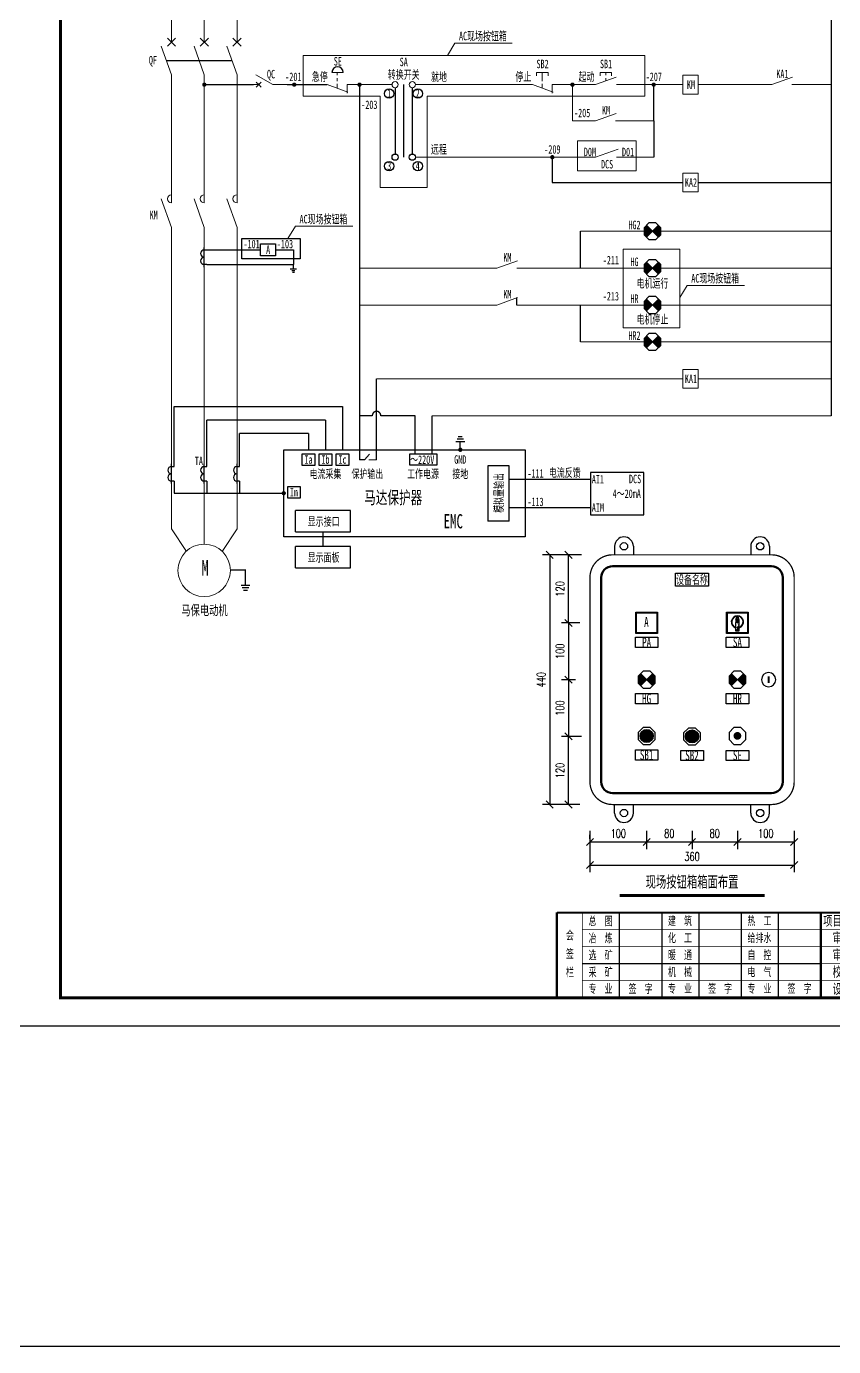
# Model space of a CAD drawing. Header units: millimetres. Extents: x 257344 to 1270023, y 272924 to 540726.
# Drawn here: x 916907 to 945361, y 272924 to 319446 of the extents above; entities that cross this region are included whole.
import ezdxf
from ezdxf.enums import TextEntityAlignment as Align

# ---------------------------------------------------------------- set-up
doc = ezdxf.new("R2010")
doc.units = ezdxf.units.MM
doc.linetypes.add('常规', pattern=[20, 10, 0, 10])
for name, color, linetype in [('1', 7, 'Continuous'), ('4', 1, 'Continuous'), ('BORDER', 7, 'Continuous'), ('D1', 4, 'Continuous'), ('动力平面导线层', 3, '常规'), ('动力平面设备层', 1, 'Continuous'), ('图框', 7, 'Continuous'), ('文字', 7, 'Continuous'), ('标注-照明', 7, 'Continuous'), ('照明平面导线层', 3, 'Continuous'), ('照明平面设备层', 1, 'Continuous'), ('电气-接地设计-接地线', 3, '接地线'), ('表格图框层', 7, 'Continuous')]:
    doc.layers.add(name, color=color, linetype=linetype)
for name, color, linetype, lineweight in [('1轮廓实线层', 7, 'Continuous', 18), ('_0', 7, 'Continuous', 25), ('CAXA0层', 7, 'Continuous', 25), ('MX', 3, 'Continuous', 0), ('SW', 8, 'Continuous', 20), ('TEXT', 4, 'Continuous', 0)]:
    doc.layers.add(name, color=color, linetype=linetype, lineweight=lineweight)
doc.styles.add('DIM_FONT', font='txt.shx', dxfattribs={"width": 0.7, "bigfont": 'hzdx.shx'})
doc.styles.add('标准', font='', dxfattribs={"width": 0.667})
doc.styles.get('标准').set_extended_font_data('NSimSun')
doc.linetypes.add('接地线', pattern='A,500,[136,EESLTYPE.shx,S=100,R=0,X=0,Y=0],500,-200,60,-200', length=1460)
doc.dimstyles.new('副本 DIM20', dxfattribs={"dimtxt": 300, "dimasz": 2, "dimexe": 250, "dimexo": 300, "dimgap": 150, "dimtad": 1, "dimdec": 0, "dimlfac": 0.05, "dimzin": 0, "dimdsep": 46, "dimtxsty": 'DIM_FONT', "dimblk1": '_DIMX', "dimblk2": '_DIMX', "dimsah": 1, "dimcen": 0, "dimclrd": 3, "dimclre": 3, "dimclrt": 7, "dimadec": 0, "dimazin": 0, "dimtfac": 1, "dimtdec": 0, "dimtix": 1, "dimtmove": 2, "dimatfit": 3, "dimldrblk": '_DIMX', "dimfxl": 250, "dimtolj": 1, "dimtzin": 0, "dimarcsym": 0})

# ---------------------------------------------------------------- blocks, each defined once
blk = doc.blocks.new('铜陵有色图签02')
at = {"layer": '图框', "linetype": 'Continuous', "lineweight": 50}
for p, q in [((-38401, 3003), (-38401, 1)), ((-29100, 3001), (-29100, 0))]:
    blk.add_line(p, q, dxfattribs=at)
at = {"layer": '图框', "color": 7, "linetype": 'Continuous', "lineweight": 25}
for p, q in [((-36201, 3010), (-36201, 9)), ((-34701, 3010), (-34701, 9)), ((-33401, 3017), (-33401, 16)), ((-31901, 3017), (-31901, 16)), ((-30601, 3017), (-30601, 16)), ((-29100, 1201), (-37501, 1201))]:
    blk.add_line(p, q, dxfattribs=at)
at = {"layer": '图框', "lineweight": 70, "const_width": 70}
blk.add_lwpolyline([(-17980, 3001), (0, 3001), (-38401, 3001)], dxfattribs=at)
at = {"layer": '图框', "color": 7, "linetype": 'Continuous', "lineweight": 25, "const_width": 25}
for points in [[(-37501, 3000), (-37501, 0)], [(-23100, 2401), (-37501, 2401)], [(-23100, 1801), (-37501, 1801)], [(-23100, 1201), (-29100, 1201)], [(-12900, 600), (-18000, 600), (-37501, 600)]]:
    blk.add_lwpolyline(points, dxfattribs=at)
at = {"layer": '图框', "linetype": 'Continuous', "lineweight": 70, "const_width": 70}
blk.add_lwpolyline([(-38401, 1), (0, 0)], dxfattribs=at)
at = {"layer": 'TEXT', "color": 7, "lineweight": 25, "style": '标准', "width": 0.667}
for s, height, p in [('总  图', 300, (-36862, 2555)), ('建  筑', 300, (-34062, 2562)), ('热  工', 300, (-31262, 2562)), ('项目负责人', 350, (-28197, 2541)), ('会', 300, (-37942, 2054)), ('审  定', 350, (-28197, 1941)), ('冶  炼', 300, (-36862, 1955)), ('化  工', 300, (-34062, 1962)), ('给排水', 300, (-31262, 1962)), ('签', 300, (-37942, 1404)), ('选  矿', 300, (-36862, 1355)), ('暖  通', 300, (-34062, 1362)), ('自  控', 300, (-31262, 1362)), ('审  核', 350, (-28197, 1341)), ('栏', 300, (-37942, 754)), ('采  矿', 300, (-36862, 754)), ('机  械', 300, (-34062, 761)), ('电  气', 300, (-31262, 761)), ('校  对', 350, (-28197, 741)), ('专  业', 300, (-36862, 170)), ('签  字', 300, (-35449, 170)), ('专  业', 300, (-34062, 177)), ('签  字', 300, (-32649, 177)), ('专  业', 300, (-31262, 177)), ('签  字', 300, (-29849, 177)), ('设  计', 350, (-28197, 139))]:
    blk.add_text(s, height=height, dxfattribs=at).set_placement(p, align=Align.CENTER)
blk = doc.blocks.new('*U148')
at = {"layer": '1轮廓实线层'}
for p, q in [((0, 15), (0, 10)), ((0, 5), (-3.5, 11.06)), ((0, 10), (-0.88, 10.88)), ((0, 10), (-0.88, 9.12)), ((0, 10), (0.88, 10.88)), ((0, 10), (0.88, 9.12)), ((0, 5), (0, 0))]:
    blk.add_line(p, q, dxfattribs=at)
blk = doc.blocks.new('_Oblique')
at = {"color": 0, "linetype": 'ByBlock', "lineweight": -2}
blk.add_line((-0.5, -0.5), (0.5, 0.5), dxfattribs=at)
blk = doc.blocks.new('*D160')
at = {"layer": '1', "color": 3, "linetype": 'ByBlock', "lineweight": -2}
for p, q in [((936090, 300825), (935103, 300825)), ((935353, 300825), (935353, 292025)), ((936090, 292025), (935103, 292025))]:
    blk.add_line(p, q, dxfattribs=at)
at = {"layer": 'Defpoints', "color": 0, "linetype": 'ByBlock'}
for p in [(936390, 300825), (935353, 292025), (936390, 292025)]:
    blk.add_point(p, dxfattribs=at)
at = {"layer": '1', "color": 3, "linetype": 'ByBlock', "lineweight": -2, "xscale": 250, "yscale": 250, "zscale": 250}
for p, rotation in [((935353, 300825), 90), ((935353, 292025), 270)]:
    blk.add_blockref('_Oblique', p, dxfattribs=dict(at, rotation=rotation))
at = {"layer": '1', "color": 7, "linetype": 'ByBlock', "insert": (935053, 296425), "char_height": 300, "attachment_point": 5, "rotation": 90, "style": 'DIM_FONT'}
blk.add_mtext('\\A1;440', dxfattribs=at)
blk = doc.blocks.new('_DIMX')
blk.add_line((-150, 0), (150, 0))
at = {"const_width": 50}
blk.add_lwpolyline([(-70, -70), (70, 70)], dxfattribs=at)
blk = doc.blocks.new('*D161')
at = {"layer": '1', "color": 3, "linetype": 'ByBlock', "lineweight": -2}
for p, q in [((936472, 294425), (935767, 294425)), ((936017, 292025), (936017, 294425)), ((936413, 292025), (935767, 292025))]:
    blk.add_line(p, q, dxfattribs=at)
at = {"layer": 'Defpoints', "color": 0, "linetype": 'ByBlock'}
for p in [(936017, 294425), (936772, 294425), (936713, 292025)]:
    blk.add_point(p, dxfattribs=at)
at = {"layer": '1', "color": 3, "linetype": 'ByBlock', "lineweight": -2, "xscale": 250, "yscale": 250, "zscale": 250}
for p, rotation in [((936017, 294425), 90), ((936017, 292025), 270)]:
    blk.add_blockref('_Oblique', p, dxfattribs=dict(at, rotation=rotation))
at = {"layer": '1', "color": 7, "linetype": 'ByBlock', "insert": (935717, 293225), "char_height": 300, "attachment_point": 5, "rotation": 90, "style": 'DIM_FONT'}
blk.add_mtext('\\A1;120', dxfattribs=at)
blk = doc.blocks.new('*D162')
at = {"layer": '1', "color": 3, "linetype": 'ByBlock', "lineweight": -2}
for p, q in [((936196, 296425), (935767, 296425)), ((936017, 296425), (936017, 294425)), ((936258, 294425), (935767, 294425))]:
    blk.add_line(p, q, dxfattribs=at)
at = {"layer": 'Defpoints', "color": 0, "linetype": 'ByBlock'}
for p in [(936496, 296425), (936017, 294425), (936558, 294425)]:
    blk.add_point(p, dxfattribs=at)
at = {"layer": '1', "color": 3, "linetype": 'ByBlock', "lineweight": -2, "xscale": 250, "yscale": 250, "zscale": 250}
for p, rotation in [((936017, 296425), 90), ((936017, 294425), 270)]:
    blk.add_blockref('_Oblique', p, dxfattribs=dict(at, rotation=rotation))
at = {"layer": '1', "color": 7, "linetype": 'ByBlock', "insert": (935717, 295425), "char_height": 300, "attachment_point": 5, "rotation": 90, "style": 'DIM_FONT'}
blk.add_mtext('\\A1;100', dxfattribs=at)
blk = doc.blocks.new('*D163')
at = {"layer": '1', "color": 3, "linetype": 'ByBlock', "lineweight": -2}
for p, q in [((936196, 298425), (935767, 298425)), ((936017, 298425), (936017, 296425)), ((936258, 296425), (935767, 296425))]:
    blk.add_line(p, q, dxfattribs=at)
at = {"layer": 'Defpoints', "color": 0, "linetype": 'ByBlock'}
for p in [(936496, 298425), (936017, 296425), (936558, 296425)]:
    blk.add_point(p, dxfattribs=at)
at = {"layer": '1', "color": 3, "linetype": 'ByBlock', "lineweight": -2, "xscale": 250, "yscale": 250, "zscale": 250}
for p, rotation in [((936017, 298425), 90), ((936017, 296425), 270)]:
    blk.add_blockref('_Oblique', p, dxfattribs=dict(at, rotation=rotation))
at = {"layer": '1', "color": 7, "linetype": 'ByBlock', "insert": (935717, 297425), "char_height": 300, "attachment_point": 5, "rotation": 90, "style": 'DIM_FONT'}
blk.add_mtext('\\A1;100', dxfattribs=at)
blk = doc.blocks.new('*D164')
at = {"layer": '1', "color": 3, "linetype": 'ByBlock', "lineweight": -2}
for p, q in [((936472, 300825), (935767, 300825)), ((936017, 298425), (936017, 300825)), ((936413, 298425), (935767, 298425))]:
    blk.add_line(p, q, dxfattribs=at)
at = {"layer": 'Defpoints', "color": 0, "linetype": 'ByBlock'}
for p in [(936017, 300825), (936772, 300825), (936713, 298425)]:
    blk.add_point(p, dxfattribs=at)
at = {"layer": '1', "color": 3, "linetype": 'ByBlock', "lineweight": -2, "xscale": 250, "yscale": 250, "zscale": 250}
for p, rotation in [((936017, 300825), 90), ((936017, 298425), 270)]:
    blk.add_blockref('_Oblique', p, dxfattribs=dict(at, rotation=rotation))
at = {"layer": '1', "color": 7, "linetype": 'ByBlock', "insert": (935717, 299625), "char_height": 300, "attachment_point": 5, "rotation": 90, "style": 'DIM_FONT'}
blk.add_mtext('\\A1;120', dxfattribs=at)
blk = doc.blocks.new('*D165')
at = {"layer": '1', "color": 3, "linetype": 'ByBlock', "lineweight": -2}
for p, q in [((940370, 291103), (940370, 290457)), ((941972, 291103), (941972, 290457)), ((940370, 290707), (941972, 290707))]:
    blk.add_line(p, q, dxfattribs=at)
at = {"layer": 'Defpoints', "color": 0, "linetype": 'ByBlock'}
for p in [(940370, 291403), (941972, 291403), (941972, 290707)]:
    blk.add_point(p, dxfattribs=at)
at = {"layer": '1', "color": 3, "linetype": 'ByBlock', "lineweight": -2, "xscale": 250, "yscale": 250, "zscale": 250, "rotation": 180}
blk.add_blockref('_Oblique', (940370, 290707), dxfattribs=at)
at = {"layer": '1', "color": 3, "linetype": 'ByBlock', "lineweight": -2, "xscale": 250, "yscale": 250, "zscale": 250}
blk.add_blockref('_Oblique', (941972, 290707), dxfattribs=at)
at = {"layer": '1', "color": 7, "linetype": 'ByBlock', "insert": (941171, 291007), "char_height": 300, "attachment_point": 5, "style": 'DIM_FONT'}
blk.add_mtext('\\A1;80', dxfattribs=at)
blk = doc.blocks.new('*D166')
at = {"layer": '1', "color": 3, "linetype": 'ByBlock', "lineweight": -2}
for p, q in [((941972, 291103), (941972, 290457)), ((943972, 291103), (943972, 290457)), ((941972, 290707), (943972, 290707))]:
    blk.add_line(p, q, dxfattribs=at)
at = {"layer": 'Defpoints', "color": 0, "linetype": 'ByBlock'}
for p in [(941972, 291403), (943972, 291403), (943972, 290707)]:
    blk.add_point(p, dxfattribs=at)
at = {"layer": '1', "color": 3, "linetype": 'ByBlock', "lineweight": -2, "xscale": 250, "yscale": 250, "zscale": 250, "rotation": 180}
blk.add_blockref('_Oblique', (941972, 290707), dxfattribs=at)
at = {"layer": '1', "color": 3, "linetype": 'ByBlock', "lineweight": -2, "xscale": 250, "yscale": 250, "zscale": 250}
blk.add_blockref('_Oblique', (943972, 290707), dxfattribs=at)
at = {"layer": '1', "color": 7, "linetype": 'ByBlock', "insert": (942972, 291007), "char_height": 300, "attachment_point": 5, "style": 'DIM_FONT'}
blk.add_mtext('\\A1;100', dxfattribs=at)
blk = doc.blocks.new('*D167')
at = {"layer": '1', "color": 3, "linetype": 'ByBlock', "lineweight": -2}
for p, q in [((936772, 291103), (936772, 289642)), ((943972, 291103), (943972, 289642)), ((936772, 289892), (943972, 289892))]:
    blk.add_line(p, q, dxfattribs=at)
at = {"layer": 'Defpoints', "color": 0, "linetype": 'ByBlock'}
for p in [(936772, 291403), (943972, 291403), (943972, 289892)]:
    blk.add_point(p, dxfattribs=at)
at = {"layer": '1', "color": 3, "linetype": 'ByBlock', "lineweight": -2, "xscale": 250, "yscale": 250, "zscale": 250, "rotation": 180}
blk.add_blockref('_Oblique', (936772, 289892), dxfattribs=at)
at = {"layer": '1', "color": 3, "linetype": 'ByBlock', "lineweight": -2, "xscale": 250, "yscale": 250, "zscale": 250}
blk.add_blockref('_Oblique', (943972, 289892), dxfattribs=at)
at = {"layer": '1', "color": 7, "linetype": 'ByBlock', "insert": (940372, 290192), "char_height": 300, "attachment_point": 5, "style": 'DIM_FONT'}
blk.add_mtext('\\A1;360', dxfattribs=at)
blk = doc.blocks.new('*D168')
at = {"layer": '1', "color": 3, "linetype": 'ByBlock', "lineweight": -2}
for p, q in [((936772, 290819), (936772, 290957)), ((938772, 290819), (938772, 290957)), ((936772, 290707), (938772, 290707))]:
    blk.add_line(p, q, dxfattribs=at)
at = {"layer": 'Defpoints', "color": 0, "linetype": 'ByBlock'}
for p in [(936772, 290519), (938772, 290707), (938772, 290519)]:
    blk.add_point(p, dxfattribs=at)
at = {"layer": '1', "color": 3, "linetype": 'ByBlock', "lineweight": -2, "xscale": 250, "yscale": 250, "zscale": 250, "rotation": 180}
blk.add_blockref('_Oblique', (936772, 290707), dxfattribs=at)
at = {"layer": '1', "color": 3, "linetype": 'ByBlock', "lineweight": -2, "xscale": 250, "yscale": 250, "zscale": 250}
blk.add_blockref('_Oblique', (938772, 290707), dxfattribs=at)
at = {"layer": '1', "color": 7, "linetype": 'ByBlock', "insert": (937772, 291007), "char_height": 300, "attachment_point": 5, "style": 'DIM_FONT'}
blk.add_mtext('\\A1;100', dxfattribs=at)
blk = doc.blocks.new('*D169')
at = {"layer": '1', "color": 3, "linetype": 'ByBlock', "lineweight": -2}
for p, q in [((938769, 291103), (938769, 290457)), ((940370, 291103), (940370, 290457)), ((938769, 290707), (940370, 290707))]:
    blk.add_line(p, q, dxfattribs=at)
at = {"layer": 'Defpoints', "color": 0, "linetype": 'ByBlock'}
for p in [(938769, 291403), (940370, 291403), (940370, 290707)]:
    blk.add_point(p, dxfattribs=at)
at = {"layer": '1', "color": 3, "linetype": 'ByBlock', "lineweight": -2, "xscale": 250, "yscale": 250, "zscale": 250, "rotation": 180}
blk.add_blockref('_Oblique', (938769, 290707), dxfattribs=at)
at = {"layer": '1', "color": 3, "linetype": 'ByBlock', "lineweight": -2, "xscale": 250, "yscale": 250, "zscale": 250}
blk.add_blockref('_Oblique', (940370, 290707), dxfattribs=at)
at = {"layer": '1', "color": 7, "linetype": 'ByBlock', "insert": (939570, 291007), "char_height": 300, "attachment_point": 5, "style": 'DIM_FONT'}
blk.add_mtext('\\A1;80', dxfattribs=at)

msp = doc.modelspace()

# ---------------------------------------------------------------- hatches: boundary and pattern name
at = {"linetype": 'ByBlock', "lineweight": 25}
h = msp.add_hatch(dxfattribs=at)
h.set_pattern_fill('ANSI31', color=3, scale=184.8, style=0)
h.set_pattern_definition([(45, (374572.193, 314423.285), (-16.3341666, 16.3341666), [])])
h.paths.add_polyline_path([(938974.6, 312228.3), (938765.6, 312437.6, 0.1991281), (938678.9, 312228.3, 0.1986966), (938765.3, 312019.4)])
h.paths.add_polyline_path([(939183.8, 312437.2), (938974.6, 312228.3), (939183.5, 312019.1, 0.1991281), (939270.2, 312228.3, 0.1986966)])
h = msp.add_hatch(dxfattribs=at)
h.set_pattern_fill('ANSI31', color=3, scale=184.8, style=0)
h.set_pattern_definition([(45, (374572.193, 313123.285), (-16.3341666, 16.3341666), [])])
h.paths.add_polyline_path([(938974.6, 310928.3), (938765.6, 311137.6, 0.1991281), (938678.9, 310928.3, 0.1986966), (938765.3, 310719.4)])
h.paths.add_polyline_path([(939183.8, 311137.2), (938974.6, 310928.3), (939183.5, 310719.1, 0.1991281), (939270.2, 310928.3, 0.1986966)])
h = msp.add_hatch(dxfattribs=at)
h.set_pattern_fill('ANSI31', color=1, scale=184.8, style=0)
h.set_pattern_definition([(45, (374572.193, 311823.285), (-16.3341666, 16.3341666), [])])
h.paths.add_polyline_path([(938974.6, 309628.3), (938765.6, 309837.6, 0.1991281), (938678.9, 309628.3, 0.1986966), (938765.3, 309419.4)])
h.paths.add_polyline_path([(939183.8, 309837.2), (938974.6, 309628.3), (939183.5, 309419.1, 0.1991281), (939270.2, 309628.3, 0.1986966)])
h = msp.add_hatch(dxfattribs=at)
h.set_pattern_fill('ANSI31', color=1, scale=184.8, style=0)
h.set_pattern_definition([(45, (374572.193, 310523.285), (-16.3341666, 16.3341666), [])])
h.paths.add_polyline_path([(938974.6, 308328.3), (938765.6, 308537.6, 0.1991281), (938678.9, 308328.3, 0.1986966), (938765.3, 308119.4)])
h.paths.add_polyline_path([(939183.8, 308537.2), (938974.6, 308328.3), (939183.5, 308119.1, 0.1991281), (939270.2, 308328.3, 0.1986966)])
h = msp.add_hatch(dxfattribs=at)
h.set_pattern_fill('ANSI31', color=3, scale=184.8, style=0)
h.set_pattern_definition([(45, (374369.193, 298620.366), (-16.3341666, 16.3341666), [])])
h.paths.add_polyline_path([(938771.6, 296425.4), (938562.6, 296634.7, 0.1991281), (938475.9, 296425.4, 0.1986966), (938562.3, 296216.5)])
h.paths.add_polyline_path([(938980.8, 296634.3), (938771.6, 296425.4), (938980.5, 296216.2, 0.1991281), (939067.2, 296425.4, 0.1986966)])
h = msp.add_hatch(dxfattribs=at)
h.set_pattern_fill('ANSI31', color=1, scale=184.8, style=0)
h.set_pattern_definition([(45, (378959.045, 298620.366), (-16.3341666, 16.3341666), [])])
h.paths.add_polyline_path([(941971.6, 296425.4), (941762.6, 296634.7, 0.1991281), (941675.9, 296425.4, 0.1986966), (941762.3, 296216.5)])
h.paths.add_polyline_path([(942180.8, 296634.3), (941971.6, 296425.4), (942180.5, 296216.2, 0.1991281), (942267.2, 296425.4, 0.1986966)])
at = {"layer": '文字', "linetype": 'ByBlock', "ltscale": 0.2}
h = msp.add_hatch(dxfattribs=at)
h.set_pattern_fill('ANSI31', color=0, scale=308, style=0)
h.set_pattern_definition([(45, (-2422133.04, 1671398.134), (-27.22361108, 27.22361108), [])])
edge = h.paths.add_edge_path()
edge.add_line((942032.5, 298146.8), (942032.5, 298422.1))
edge.add_line((941907.8, 298422.1), (941907.8, 298146.8))
edge.add_arc((941136.1, 298422.1), 896.4, 360, 366.23113)
edge.add_arc((941551.9, 298467.5), 478.1, 6.23113, 14.76697)
edge.add_arc((941810.8, 298535.7), 210.4, 14.76697, 32.47163)
edge.add_arc((941970.2, 298637.1), 21.5, 32.47163, 90)
edge.add_arc((941970.2, 298637.1), 21.5, 90, 147.52837)
edge.add_arc((942129.5, 298535.7), 210.4, 147.52837, 165.23303)
edge.add_arc((942388.4, 298467.5), 478.1, 165.23303, 173.76887)
edge.add_arc((942804.2, 298422.1), 896.4, 173.76887, 180)
edge.add_line((941907.8, 298146.8), (942032.5, 298146.8))
at = {"layer": '电气-接地设计-接地线', "linetype": 'ByBlock', "ltscale": 0.2}
h = msp.add_hatch(color=3, dxfattribs=at)
edge = h.paths.add_edge_path()
edge.add_arc((938771.6, 294440.9), 230.3, 0, 360)
h = msp.add_hatch(color=1, dxfattribs=at)
edge = h.paths.add_edge_path()
edge.add_arc((940370.2, 294425.4), 230.3, 0, 360)
h = msp.add_hatch(color=1, dxfattribs=at)
edge = h.paths.add_edge_path()
edge.add_arc((941970.2, 294445.4), 138.2, 0, 360)

# ---------------------------------------------------------------- linework, layer by layer
at = {"color": 0, "linetype": 'ByBlock', "lineweight": 20}
for p, q in [((943181.7, 317392.9), (940587.8, 317392.9)), ((945280.9, 317392.9), (943883.4, 317392.9))]:
    msp.add_line(p, q, dxfattribs=at)
at = {"color": 3, "linetype": 'ByBlock', "lineweight": 25}
for p, q in [((939183.8, 312437.2), (938765.3, 312019.4)), ((939183.5, 312019.1), (938765.6, 312437.6)), ((939183.8, 311137.2), (938765.3, 310719.4)), ((939183.5, 310719.1), (938765.6, 311137.6)), ((938980.8, 296634.3), (938562.3, 296216.5)), ((938980.5, 296216.2), (938562.6, 296634.7))]:
    msp.add_line(p, q, dxfattribs=at)
at = {"color": 1, "linetype": 'ByBlock', "lineweight": 25}
for p, q in [((939183.8, 309837.2), (938765.3, 309419.4)), ((939183.5, 309419.1), (938765.6, 309837.6)), ((939183.8, 308537.2), (938765.3, 308119.4)), ((939183.5, 308119.1), (938765.6, 308537.6)), ((942180.8, 296634.3), (941762.3, 296216.5)), ((942180.5, 296216.2), (941762.6, 296634.7))]:
    msp.add_line(p, q, dxfattribs=at)
at = {"color": 0, "linetype": 'ByBlock', "lineweight": 25}
for p, q in [((941907.8, 298422.1), (941907.8, 298146.8)), ((942032.5, 298146.8), (942032.5, 298422.1)), ((941907.8, 298146.8), (942032.5, 298146.8))]:
    msp.add_line(p, q, dxfattribs=at)
at = {"color": 3}
msp.add_lwpolyline([(267543.6, 342923.7), (1270023.5, 342923.7), (1270023.5, 272923.7), (267543.6, 272923.7)], close=True, dxfattribs=at)
at = {"color": 7, "linetype": 'ByBlock', "lineweight": 20, "const_width": 75}
for points in [[(923141.2, 317392.9, 1), (923216.2, 317392.9, 1)], [(926311.8, 317392.9, 1), (926386.8, 317392.9, 1)], [(928612.7, 317392.9, 1), (928687.7, 317392.9, 1)], [(936117.7, 317392.9, 1), (936192.7, 317392.9, 1)], [(938981.4, 317392.9, 1), (939056.4, 317392.9, 1)], [(935407.1, 314836.6, 1), (935482.1, 314836.6, 1)], [(932164.5, 304526.9, 1), (932239.5, 304526.9, 1)], [(925941.7, 302995.4, 1), (926016.7, 302995.4, 1)]]:
    msp.add_lwpolyline(points, format="xyb", close=True, dxfattribs=at)
at = {"color": 3, "linetype": 'ByBlock', "lineweight": 25}
for points in [[(938852.1, 312524), (938678.9, 312350.8), (938678.9, 312105.8), (938852.1, 311932.6), (939097, 311932.6), (939270.2, 312105.8), (939270.2, 312350.8), (939097, 312524)], [(938852.1, 311224), (938678.9, 311050.8), (938678.9, 310805.8), (938852.1, 310632.6), (939097, 310632.6), (939270.2, 310805.8), (939270.2, 311050.8), (939097, 311224)], [(938649.1, 296721.1), (938475.9, 296547.9), (938475.9, 296302.9), (938649.1, 296129.7), (938894, 296129.7), (939067.2, 296302.9), (939067.2, 296547.9), (938894, 296721.1)]]:
    msp.add_lwpolyline(points, close=True, dxfattribs=at)
at = {"color": 1, "linetype": 'ByBlock', "lineweight": 25}
for points in [[(938852.1, 309924), (938678.9, 309750.8), (938678.9, 309505.8), (938852.1, 309332.6), (939097, 309332.6), (939270.2, 309505.8), (939270.2, 309750.8), (939097, 309924)], [(938852.1, 308624), (938678.9, 308450.8), (938678.9, 308205.8), (938852.1, 308032.6), (939097, 308032.6), (939270.2, 308205.8), (939270.2, 308450.8), (939097, 308624)], [(941849.1, 296721.1), (941675.9, 296547.9), (941675.9, 296302.9), (941849.1, 296129.7), (942094, 296129.7), (942267.2, 296302.9), (942267.2, 296547.9), (942094, 296721.1)]]:
    msp.add_lwpolyline(points, close=True, dxfattribs=at)
at = {"color": 252, "linetype": 'ByBlock', "lineweight": 50}
for points in [[(937571.6, 300425.4, 0.4142136), (937171.6, 300025.4)], [(943571.6, 300025.4, 0.4142136), (943171.6, 300425.4)], [(937171.6, 292825.4, 0.4142136), (937571.6, 292425.4)], [(943171.6, 292425.4, 0.4142136), (943571.6, 292825.4)]]:
    msp.add_lwpolyline(points, format="xyb", dxfattribs=at)
for points in [[(937571.6, 300425.4), (943171.6, 300425.4)], [(937171.6, 292825.4), (937171.6, 300025.4)], [(943571.6, 300025.4), (943571.6, 292825.4)], [(943171.6, 292425.4), (937571.6, 292425.4)]]:
    msp.add_lwpolyline(points, dxfattribs=at)
at = {"color": 0, "linetype": 'ByBlock', "lineweight": 25}
for points in [[(939791.9, 300175.4), (940951.2, 300175.4), (940951.2, 299719.4), (939791.9, 299719.4)], [(941589, 298803.8), (942351.4, 298803.8), (942351.4, 298051.5), (941589, 298051.5)], [(938372.5, 297918.6), (939170.6, 297918.6), (939170.6, 297555.8), (938372.5, 297555.8)], [(941572.5, 297918.6), (942370.6, 297918.6), (942370.6, 297555.8), (941572.5, 297555.8)], [(938372.5, 295934.1), (939170.6, 295934.1), (939170.6, 295571.3), (938372.5, 295571.3)], [(941572.5, 295934.1), (942370.6, 295934.1), (942370.6, 295571.3), (941572.5, 295571.3)], [(938372.5, 293949.6), (939170.6, 293949.6), (939170.6, 293586.8), (938372.5, 293586.8)], [(939971.1, 293934.1), (940769.3, 293934.1), (940769.3, 293571.3), (939971.1, 293571.3)], [(941572.5, 293934.1), (942370.6, 293934.1), (942370.6, 293571.3), (941572.5, 293571.3)]]:
    msp.add_lwpolyline(points, close=True, dxfattribs=at)
at = {"color": 6, "linetype": 'ByBlock', "lineweight": 25}
msp.add_lwpolyline([(938389, 298803.8), (939151.4, 298803.8), (939151.4, 298051.5), (938389, 298051.5)], close=True, dxfattribs=at)
at = {"color": 0, "linetype": 'ByBlock', "lineweight": 25}
msp.add_lwpolyline([(942032.5, 298422.1, 0.0271951), (942027.2, 298519.3, 0.0372619), (942014.2, 298589.3, 0.0774052), (941988.3, 298648.6, 0.2564233), (941970.2, 298658.6, 0.2564233), (941952, 298648.6, 0.0774052), (941926.1, 298589.3, 0.0372619), (941913.1, 298519.3, 0.0271951), (941907.8, 298422.1, 0.0271951)], format="xyb", dxfattribs=at)
at = {"color": 3, "linetype": 'ByBlock', "const_width": 64}
msp.add_lwpolyline([(943071.8, 296545.2), (943071.8, 296309.3)], dxfattribs=at)
at = {"linetype": 'ByBlock', "lineweight": 25}
for points in [[(938649.1, 294736.6), (938475.9, 294563.4), (938475.9, 294318.4), (938649.1, 294145.2), (938894, 294145.2), (939067.2, 294318.4), (939067.2, 294563.4), (938894, 294736.6)], [(940247.7, 294721.1), (940074.5, 294547.9), (940074.5, 294302.9), (940247.7, 294129.7), (940492.7, 294129.7), (940665.9, 294302.9), (940665.9, 294547.9), (940492.7, 294721.1)], [(941849.1, 294736.6), (941675.9, 294563.4), (941675.9, 294318.4), (941849.1, 294145.2), (942094, 294145.2), (942267.2, 294318.4), (942267.2, 294563.4), (942094, 294736.6)]]:
    msp.add_lwpolyline(points, close=True, dxfattribs=at)
at = {"color": 0, "linetype": 'ByBlock', "lineweight": 25}
for radius, start, end in [(216.5, 286.73948, 253.26052), (200.7, 288.0965, 251.9035)]:
    msp.add_arc((941970.2, 298457.9), radius, start, end, dxfattribs=at)
at = {"color": 3, "linetype": 'ByBlock'}
for start, end in [(90, 270), (270, 90)]:
    msp.add_arc((943071.6, 296425.4), 250, start, end, dxfattribs=at)
at = {"layer": '4', "color": 0, "linetype": 'ByBlock'}
for p, q in [((937641.6, 301125.4), (937641.6, 300825.4)), ((938301.6, 301125.4), (938301.6, 300825.4)), ((942441.6, 301125.4), (942441.6, 300825.4)), ((943101.6, 301125.4), (943101.6, 300825.4)), ((937641.6, 291725.4), (937641.6, 292025.4)), ((938301.6, 291725.4), (938301.6, 292025.4)), ((942441.6, 291725.4), (942441.6, 292025.4)), ((943101.6, 291725.4), (943101.6, 292025.4))]:
    msp.add_line(p, q, dxfattribs=at)
at = {"layer": '4', "color": 0, "linetype": 'ByBlock', "const_width": 45}
for points in [[(937571.6, 300825.4, 0.4142136), (936771.6, 300025.4)], [(943971.6, 300025.4, 0.4142136), (943171.6, 300825.4)], [(936771.6, 292825.4, 0.4142136), (937571.6, 292025.4)], [(943171.6, 292025.4, 0.4142136), (943971.6, 292825.4)]]:
    msp.add_lwpolyline(points, format="xyb", dxfattribs=at)
for points in [[(937571.6, 300825.4), (943171.6, 300825.4)], [(936771.6, 292825.4), (936771.6, 300025.4)], [(943971.6, 300025.4), (943971.6, 292825.4)], [(943171.6, 292025.4), (937571.6, 292025.4)]]:
    msp.add_lwpolyline(points, dxfattribs=at)
at = {"layer": '4', "color": 0, "linetype": 'ByBlock'}
for centre in [(937971.6, 301125.4), (942771.6, 301125.4), (937971.6, 291725.4), (942771.6, 291725.4)]:
    msp.add_circle(centre, 130, dxfattribs=at)
for centre, start, end in [((937971.6, 301125.4), 0, 180), ((942771.6, 301125.4), 0, 180), ((937971.6, 291725.4), 180, 0), ((942771.6, 291725.4), 180, 0)]:
    msp.add_arc(centre, 330, start, end, dxfattribs=at)
at = {"layer": '_0', "color": 0, "linetype": 'ByBlock', "ltscale": 500}
msp.add_line((921843.4, 318243), (924153.2, 318243), dxfattribs=at)
at = {"layer": '_0', "color": 0, "linetype": 'ByBlock', "lineweight": -3}
for p, q in [((923178.7, 310964.7), (923178.7, 311658)), ((923178.7, 311571.3), (923265.4, 311571.3)), ((923265.4, 311051.3), (923178.7, 311051.3)), ((922023.9, 303333.6), (922023.9, 304026.9)), ((922023.9, 303939.2), (922110.5, 303939.2)), ((923178.7, 303333.6), (923178.7, 304026.9)), ((923178.7, 303939.2), (923265.4, 303939.2)), ((924333.6, 303333.6), (924333.6, 304026.9)), ((924333.6, 303939.2), (924420.3, 303939.2)), ((922110.5, 303419.2), (922023.9, 303419.2)), ((923265.4, 303419.2), (923178.7, 303419.2)), ((924420.3, 303419.2), (924333.6, 303419.2))]:
    msp.add_line(p, q, dxfattribs=at)
at = {"layer": '_0', "color": 0, "linetype": 'ByBlock'}
for p, q in [((923265.4, 311571.3), (925159.7, 311571.3)), ((925691.4, 311571.3), (926319, 311571.3)), ((926319, 311571.3), (926319, 311051.3)), ((923265.4, 311051.3), (926319, 311051.3)), ((926206.5, 310901.3), (926431.5, 310901.3)), ((926264.5, 310841.3), (926374.9, 310841.3)), ((926282.1, 310780.4), (926356.2, 310780.4)), ((926319, 310901.3), (926319, 311051.3)), ((922110.5, 306054), (928049.9, 306054)), ((932202, 304526.9), (932202, 304811.4)), ((933173, 303956.7), (933173, 302010.1)), ((933929.3, 303956.7), (933173, 303956.7)), ((933929.3, 302010.1), (933929.3, 303956.7)), ((936794.5, 303483.4), (933929.3, 303483.4)), ((922110.5, 302995.4), (925979.2, 302995.4)), ((936794.5, 302483.4), (933929.3, 302483.4)), ((928333.5, 302386.7), (926387, 302386.7)), ((926387, 301630.4), (926387, 302386.7)), ((928333.5, 301630.4), (928333.5, 302386.7)), ((933929.3, 302010.1), (933173, 302010.1)), ((926387, 301630.4), (928333.5, 301630.4)), ((928333.5, 301119.4), (926387, 301119.4)), ((926387, 300363.1), (926387, 301119.4)), ((928333.5, 300363.1), (928333.5, 301119.4)), ((924096.7, 300301.7), (924629, 300301.7)), ((926387, 300363.1), (928333.5, 300363.1))]:
    msp.add_line(p, q, dxfattribs=at)
at = {"layer": '_0', "color": 4, "linetype": 'ByBlock', "ltscale": 10}
for p, q in [((938673, 303729.3), (936794.5, 303729.3)), ((936794.5, 303729.3), (936794.5, 302237.4)), ((938673, 302237.4), (938673, 303729.3)), ((936794.5, 302237.4), (938673, 302237.4))]:
    msp.add_line(p, q, dxfattribs=at)
at = {"layer": '_0', "linetype": 'ByBlock'}
msp.add_line((924629, 299753.4), (924629, 300305.7), dxfattribs=at)
at = {"layer": '_0', "color": 0, "linetype": 'ByBlock', "lineweight": -3}
for centre in [(923178.7, 311441.3), (923178.7, 311181.3), (922023.9, 303809.2), (923178.7, 303809.2), (924333.6, 303809.2), (922023.9, 303549.2), (923178.7, 303549.2), (924333.6, 303549.2)]:
    msp.add_arc(centre, 130, 90, 270, dxfattribs=at)
at = {"layer": 'BORDER', "linetype": 'ByBlock'}
msp.add_lwpolyline([(925159.7, 311786.8), (925691.4, 311786.8), (925691.4, 311355.8), (925159.7, 311355.8)], close=True, dxfattribs=at)
at = {"layer": 'CAXA0层', "color": 2, "linetype": 'ByBlock', "lineweight": 40}
msp.add_line((937822.7, 288847.8), (942920.9, 288847.8), dxfattribs=at)
at = {"layer": 'CAXA0层', "color": 2, "linetype": 'ByBlock', "lineweight": 0}
msp.add_line((937822.7, 288782.3), (942920.9, 288782.3), dxfattribs=at)
at = {"layer": 'D1', "color": 1, "linetype": 'ByBlock'}
msp.add_arc((927876.1, 317824.5), 200.5, 0, 180, dxfattribs=at)
at = {"layer": 'MX', "color": 7, "linetype": 'ByBlock', "lineweight": 20}
for p, q in [((922023.9, 320782.8), (922023.9, 318892.6)), ((923178.7, 320782.8), (923178.7, 318892.6)), ((924333.6, 320782.8), (924333.6, 318892.6)), ((922023.9, 317737.7), (921663, 318748.3)), ((922168.2, 319037), (921879.5, 318748.3)), ((922168.2, 318748.3), (921879.5, 319037)), ((923178.7, 317737.7), (922817.8, 318748.3)), ((923323.1, 319037), (923034.4, 318748.3)), ((923323.1, 318748.3), (923034.4, 319037)), ((924333.6, 317737.7), (923972.7, 318748.3)), ((924478, 319037), (924189.2, 318748.3)), ((924478, 318748.3), (924189.2, 319037)), ((922023.9, 313225.1), (922023.9, 317747.9)), ((923178.7, 313225.1), (923178.7, 317747.9)), ((924333.6, 313225.1), (924333.6, 317747.9)), ((922023.9, 312359), (921663, 313369.5)), ((923178.7, 312359), (922817.8, 313369.5)), ((924333.6, 312359), (923972.7, 313369.5)), ((922023.9, 312359), (922023.9, 301745.5)), ((923178.7, 312359), (923178.7, 301199.6)), ((924333.6, 312359), (924333.6, 301745.5)), ((922023.9, 301745.5), (922550.1, 300947.6)), ((924333.6, 301745.5), (923807.4, 300947.6))]:
    msp.add_line(p, q, dxfattribs=at)
msp.add_circle((923173.2, 300275.7), 923.9, dxfattribs=at)
for centre in [(922023.9, 313369.5), (923178.7, 313369.5), (924333.6, 313369.5)]:
    msp.add_arc(centre, 144.4, 90, 269.99999, dxfattribs=at)
at = {"layer": 'TEXT', "color": 7, "linetype": 'ByBlock', "ltscale": 100}
for centre in [(929904.8, 317392.9), (930508.3, 317392.9)]:
    msp.add_circle(centre, 109.7, dxfattribs=at)
at = {"layer": '动力平面导线层', "color": 0}
for p, q in [((945280.8, 321282.8), (945280.8, 305728.3)), ((928650.2, 317392.9), (928650.2, 304177.3)), ((936434.4, 310928.3), (936434.4, 312228.3)), ((936434.4, 308328.3), (936434.4, 309628.3)), ((929250.2, 304177.3), (929250.2, 307028.3)), ((922110.5, 303939.2), (922110.5, 306054)), ((928049.9, 306054), (928049.9, 304526.9)), ((929099, 305728.3), (928650.2, 305728.3)), ((930608.8, 305728.3), (929401.3, 305728.3)), ((930608.8, 304387), (930608.8, 305728.3)), ((931209.1, 304387), (931209.1, 305728.3)), ((927449.9, 305575.4), (923265.4, 305575.4)), ((923265.4, 303939.2), (923265.4, 305575.4)), ((927449.9, 305575.4), (927449.9, 304526.9)), ((924420.3, 303939.2), (924420.3, 305096.9)), ((926849.9, 305096.9), (924420.3, 305096.9)), ((926849.9, 305096.9), (926849.9, 304526.9)), ((922110.5, 303419.2), (922110.5, 302995.4)), ((923265.4, 303419.2), (923265.4, 302995.4)), ((924420.3, 303419.2), (924420.3, 302995.4)), ((927360.3, 301630.4), (927360.3, 301119.4))]:
    msp.add_line(p, q, dxfattribs=at)
at = {"layer": '动力平面导线层', "color": 0, "linetype": 'ByBlock'}
for p, q in [((926098.8, 317392.9), (927510.5, 317392.9)), ((939018.9, 316114.7), (939018.9, 314836.6)), ((935444.6, 314836.6), (935444.6, 313945.1)), ((935444.6, 313945.1), (940052, 313945.1))]:
    msp.add_line(p, q, dxfattribs=at)
at = {"layer": '动力平面导线层', "color": 6, "linetype": 'ByBlock'}
msp.add_lwpolyline([(924501.8, 311975), (926557.7, 311975), (926557.7, 311254), (924501.8, 311254)], close=True, dxfattribs=at)
at = {"layer": '动力平面导线层', "color": 0}
for points in [[(925979.2, 304526.9), (934490.3, 304526.9), (934490.3, 301455.4), (925979.2, 301455.4)], [(926630.6, 304387), (927069.2, 304387), (927069.2, 303967.6), (926630.6, 303967.6)], [(927230.6, 304387), (927669.2, 304387), (927669.2, 303967.6), (927230.6, 303967.6)], [(927830.6, 304387), (928269.2, 304387), (928269.2, 303967.6), (927830.6, 303967.6)], [(926119.2, 303236.4), (926557.7, 303236.4), (926557.7, 302817), (926119.2, 302817)]]:
    msp.add_lwpolyline(points, close=True, dxfattribs=at)
at = {"layer": '动力平面导线层', "color": 3, "linetype": 'ByBlock'}
msp.add_lwpolyline([(930419.6, 304387), (931378.3, 304387), (931378.3, 303985.4), (930419.6, 303985.4)], close=True, dxfattribs=at)
at = {"layer": '动力平面导线层', "color": 0}
msp.add_arc((929250.2, 305728.3), 151.1, 0, 180, dxfattribs=at)
at = {"layer": '动力平面设备层', "color": 0, "linetype": 'ByBlock', "lineweight": -3, "ltscale": 100}
for p, q in [((932356.8, 304811.4), (932047.2, 304811.4)), ((932315, 304895.6), (932088.9, 304895.6)), ((932273.3, 304979.8), (932130.6, 304979.8)), ((928829.2, 304177.3), (929003, 304373.2)), ((928829.2, 304177.3), (928650.2, 304177.3)), ((924474.3, 299753.4), (924783.8, 299753.4)), ((924516, 299669.1), (924742.1, 299669.1)), ((924557.7, 299584.9), (924700.4, 299584.9))]:
    msp.add_line(p, q, dxfattribs=at)
at = {"layer": '图框', "linetype": 'Continuous', "lineweight": 100, "const_width": 100}
msp.add_lwpolyline([(918108.8, 285214.5), (974008.8, 285214.5), (974008.8, 325214.5), (918108.8, 325214.5)], close=True, dxfattribs=at)
at = {"layer": '标注-照明', "linetype": 'ByBlock', "lineweight": 25, "ltscale": 100}
for p, q in [((923178.7, 317392.9), (924912.9, 317392.9)), ((929904.8, 317283.1), (929904.8, 314946.3)), ((930508.3, 317283.1), (930508.3, 314946.3)), ((934189.9, 309628.3), (934189.9, 309889.8))]:
    msp.add_line(p, q, dxfattribs=at)
at = {"layer": '标注-照明', "color": 0, "linetype": 'ByBlock', "lineweight": 25, "ltscale": 100}
msp.add_line((930206.8, 314836.6), (930206.8, 317392.9), dxfattribs=at)
at = {"layer": '标注-照明', "color": 6, "linetype": 'ByBlock'}
msp.add_lwpolyline([(938415.3, 298784), (939125, 298784), (939125, 298074.4), (938415.3, 298074.4)], close=True, dxfattribs=at)
at = {"layer": '标注-照明', "color": 0, "linetype": 'ByBlock'}
msp.add_lwpolyline([(941615.3, 298784), (942325, 298784), (942325, 298074.4), (941615.3, 298074.4)], close=True, dxfattribs=at)
at = {"layer": '标注-照明', "linetype": 'ByBlock', "lineweight": 25, "ltscale": 100}
for centre, radius in [((929691.5, 317077.5), 164.8), ((930707.8, 317077.5), 164.8), ((929691.5, 314521.3), 164.8), ((929904.8, 314836.6), 109.7), ((930508.3, 314836.6), 109.7), ((930707.8, 314521.3), 164.8)]:
    msp.add_circle(centre, radius, dxfattribs=at)
at = {"layer": '照明平面导线层', "color": 6, "linetype": 'ByBlock', "lineweight": 20}
for p, q in [((932013.5, 318853.8), (931748.6, 318426.2)), ((932013.5, 318853.8), (934032.1, 318853.8)), ((926663.3, 318426.2), (938704, 318426.2)), ((926663.3, 318426.2), (926663.3, 316991.4)), ((938704, 318426.2), (938704, 316991.4)), ((929372.1, 316991.4), (926663.3, 316991.4)), ((938704, 316991.4), (931039, 316991.4)), ((926391.6, 312402.6), (926126.7, 311975)), ((926391.6, 312402.6), (928410.2, 312402.6)), ((937940.2, 311591.7), (939936.1, 311591.7)), ((937941.1, 308819.2), (937941.1, 311591.7)), ((939936.1, 308819.2), (939936.1, 311591.7)), ((940201, 310317.6), (939936.1, 309890)), ((940201, 310317.6), (942219.7, 310317.6)), ((937940.2, 308819.2), (939936.1, 308819.2))]:
    msp.add_line(p, q, dxfattribs=at)
at = {"layer": '照明平面导线层', "color": 1, "linetype": 'ByBlock', "lineweight": 20}
msp.add_line((928076.6, 317824.5), (927675.6, 317824.5), dxfattribs=at)
at = {"layer": '照明平面导线层', "color": 0, "linetype": 'ByBlock', "lineweight": 20}
for p, q in [((927861.4, 317724.2), (927861.4, 317824.5)), ((935093.7, 317624), (935093.7, 317824.5)), ((937331.7, 317724.2), (937331.7, 317824.5)), ((927510.5, 317392.9), (928241.6, 317131.4)), ((927861.4, 317518.2), (927861.4, 317618.4)), ((927861.4, 317267.4), (927861.4, 317417.9)), ((928212.3, 317392.9), (929795.1, 317392.9)), ((928212.3, 317392.9), (928212.3, 317091.7)), ((934742.8, 317392.9), (930618, 317392.9)), ((934742.8, 317392.9), (935473.9, 317131.4)), ((935093.7, 317518.2), (935093.7, 317618.4)), ((935093.7, 317267.4), (935093.7, 317417.9)), ((936966.2, 317392.9), (935444.6, 317392.9)), ((935444.6, 317392.9), (935444.6, 317091.7)), ((936155.2, 317392.9), (936155.2, 316114.7)), ((936966.2, 317392.9), (937697.3, 317654.3)), ((937331.7, 317523.6), (937331.7, 317618.8)), ((937708.9, 317392.9), (940052, 317392.9)), ((943181.7, 317392.9), (943912.8, 317654.3)), ((936966.2, 316114.7), (937697.3, 316376.2)), ((936966.2, 316114.7), (936155.2, 316114.7)), ((937667.9, 316114.7), (939018.9, 316114.7)), ((930618, 314836.6), (931405.4, 314836.6)), ((931405.4, 314836.6), (936966.2, 314836.6)), ((937708.9, 314836.6), (939018.9, 314836.6)), ((936434.4, 312228.3), (938678.9, 312228.3)), ((939270.2, 312228.3), (945280.9, 312228.3)), ((928650.1, 310928.3), (933488.1, 310928.3)), ((933488.1, 310928.3), (934219.3, 311189.8)), ((934189.9, 310928.3), (938678.9, 310928.3)), ((939270.2, 310928.3), (945281, 310928.3)), ((933488.1, 309628.3), (934219.3, 309889.8)), ((928650.2, 309628.3), (933488.1, 309628.3)), ((934189.9, 309628.3), (938678.9, 309628.3)), ((939270.2, 309628.3), (945280.8, 309628.3)), ((936434.4, 308328.3), (938678.9, 308328.3)), ((939270.2, 308328.3), (945281, 308328.3)), ((929250.2, 307028.3), (940052, 307028.3)), ((940587.8, 307028.3), (945280.8, 307028.3)), ((931209.1, 305728.3), (945280.8, 305728.3)), ((928973.6, 304177.3), (929250.2, 304177.3))]:
    msp.add_line(p, q, dxfattribs=at)
at = {"layer": '照明平面导线层', "color": 7, "linetype": 'ByBlock', "lineweight": 20}
msp.add_line((936966.2, 314836.6), (937770.4, 315124.2), dxfattribs=at)
at = {"layer": '照明平面导线层', "color": 0, "linetype": 'ByBlock', "lineweight": 20}
for points in [[(935294.2, 317704.2), (935294.2, 317824.5), (934893.2, 317824.5), (934893.2, 317704.2)], [(937532.2, 317704.2), (937532.2, 317824.5), (937131.2, 317824.5), (937131.2, 317704.2)]]:
    msp.add_lwpolyline(points, dxfattribs=at)
for points in [[(940052, 317723.6), (940587.8, 317723.6), (940587.8, 317062.1), (940052, 317062.1)], [(940052, 314275.8), (940587.8, 314275.8), (940587.8, 313614.3), (940052, 313614.3)], [(940052, 307359.1), (940587.8, 307359.1), (940587.8, 306697.6), (940052, 306697.6)]]:
    msp.add_lwpolyline(points, close=True, dxfattribs=at)
at = {"layer": '照明平面设备层', "color": 0, "lineweight": -3, "ltscale": 100}
msp.add_lwpolyline([(915608.8, 326214.5), (975008.8, 326214.5), (975008.8, 284214.5), (915608.8, 284214.5)], close=True, dxfattribs=at)
at = {"layer": '电气-接地设计-接地线', "color": 0, "linetype": 'ByBlock', "lineweight": -3}
for p, q in [((939018.9, 316114.7), (939018.9, 317392.9)), ((940587.8, 313945.1), (945280.9, 313945.1))]:
    msp.add_line(p, q, dxfattribs=at)
at = {"layer": '电气-接地设计-接地线', "color": 3, "linetype": 'ByBlock', "ltscale": 0.2}
msp.add_circle((938771.6, 294440.9), 230.3, dxfattribs=at)
at = {"layer": '电气-接地设计-接地线', "color": 1, "linetype": 'ByBlock', "ltscale": 0.2}
msp.add_circle((940370.2, 294425.4), 230.3, dxfattribs=at)
at = {"layer": '表格图框层', "color": 6, "linetype": 'ByBlock', "lineweight": 20, "ltscale": 50}
for p, q in [((929372.1, 313767.8), (929372.1, 316991.4)), ((931039, 316991.4), (931039, 313767.8)), ((931039, 313767.8), (929372.1, 313767.8))]:
    msp.add_line(p, q, dxfattribs=at)
at = {"layer": '表格图框层', "color": 4, "linetype": 'ByBlock', "lineweight": 20, "ltscale": 50}
for p, q in [((936331.6, 315415.6), (938405, 315415.6)), ((936331.6, 315415.6), (936331.6, 314352.3)), ((938405, 315415.6), (938405, 314352.3)), ((936331.6, 314352.3), (938405, 314352.3))]:
    msp.add_line(p, q, dxfattribs=at)

# ---------------------------------------------------------------- block references
at = {"layer": '_0', "color": 3, "linetype": 'ByBlock', "xscale": -100, "yscale": 100, "zscale": 100, "rotation": 90}
msp.add_blockref('*U148', (926098.8, 317392.9), dxfattribs=at)
at = {"layer": '图框', "lineweight": 25}
msp.add_blockref('铜陵有色图签02', (974008.8, 285214.5), dxfattribs=at)

# ---------------------------------------------------------------- texts
at = {"layer": 'SW', "color": 7, "linetype": 'ByBlock', "lineweight": 25, "style": '标准', "width": 0.667}
for s, height, p in [('设备名称', 300, (940368.7, 299797.1)), ('A', 350, (938762.4, 298286.8)), ('PA', 350, (938770.2, 297568)), ('SA', 350, (941970.2, 297568)), ('HG', 350, (938770.2, 295583.5)), ('HR', 350, (941970.2, 295583.5)), ('SB1', 350, (938770.2, 293599)), ('SB2', 350, (940368.8, 293583.5)), ('SE', 350, (941970.2, 293583.5))]:
    msp.add_text(s, height=height, dxfattribs=at).set_placement(p, align=Align.CENTER)
at = {"layer": 'SW', "color": 4, "linetype": 'ByBlock', "lineweight": 25, "style": '标准', "width": 0.667}
msp.add_text('马保电动机', height=350, dxfattribs=at).set_placement((923184.6, 298699.3), align=Align.CENTER)
at = {"layer": 'SW', "color": 2, "linetype": 'ByBlock', "lineweight": 25, "style": '标准', "width": 0.667}
msp.add_text('现场按钮箱箱面布置', height=400, dxfattribs=at).set_placement((940371.6, 289102.8), align=Align.CENTER)
at = {"layer": 'TEXT', "color": 6, "linetype": 'ByBlock', "ltscale": 100, "style": '标准', "width": 0.667}
for p in [(932999.6, 318955.3), (927377.7, 312504.1), (941187.1, 310419)]:
    msp.add_text('AC现场按钮箱', height=300, dxfattribs=at).set_placement(p, align=Align.CENTER)
at = {"layer": 'TEXT', "color": 7, "linetype": 'ByBlock', "ltscale": 100, "style": '标准', "width": 0.667}
for s, height, p in [('QF', 300, (921366.9, 318103.4)), ('SE', 300, (927884.2, 318066.2)), ('SA', 300, (930207.7, 318044.4)), ('SB2', 300, (935101.9, 317973.1)), ('SB1', 300, (937339.9, 317973.1)), ('QC', 300, (925530.2, 317613.1)), ('转换开关', 300, (930207.7, 317595.4)), ('就地', 300, (931448.5, 317518.9)), ('停止', 300, (934424.4, 317523.6)), ('起动', 300, (936647.7, 317523.6)), ('KA1', 300, (943555.4, 317622.1)), ('KM', 300, (940333.4, 317242.4)), ('1', 300, (929697.3, 316938.3)), ('2', 300, (930702.3, 316938.3)), ('KM', 300, (937339.9, 316344)), ('远程', 300, (931448.5, 314962.7)), ('D0M', 300, (936771.7, 314872.2)), ('D01', 300, (938115.5, 314872.2)), ('3', 300, (929697.3, 314382)), ('4', 300, (930702.3, 314382)), ('KA2', 300, (940333.4, 313794.6)), ('KM', 300, (921392.7, 312652.4)), ('HG2', 300, (938341.4, 312300.5)), ('KM', 300, (933861.9, 311157.6)), ('HG', 300, (938341.4, 311000.5)), ('电机运行', 300, (938977.6, 310239.8)), ('KM', 300, (933861.9, 309857.6)), ('HR', 300, (938341.4, 309700.5)), ('电机停止', 300, (938977.6, 308970.3)), ('HR2', 300, (938341.4, 308400.5)), ('KA1', 300, (940333.4, 306877.9)), ('TA', 300, (922987.2, 303986.7)), ('Ia', 300, (926848.7, 304033.6)), ('Ib', 300, (927448.7, 304033.6)), ('Ic', 300, (928048.7, 304033.6)), ('～220V', 300, (930860.6, 304029.3)), ('GND', 300, (932200.8, 304033.6)), ('电流采集', 300, (927449.9, 303525.7)), ('保护输出', 300, (928927.6, 303525.7)), ('工作电源', 300, (930886.6, 303525.7)), ('接地', 300, (932202, 303525.7)), ('In', 300, (926337.2, 302883)), ('马达保护器', 450, (929837.9, 302620.2)), ('M', 550, (923205.9, 300088.5))]:
    msp.add_text(s, height=height, dxfattribs=at).set_placement(p, align=Align.CENTER)
at = {"layer": 'TEXT', "color": 2, "linetype": 'ByBlock', "ltscale": 100, "style": '标准', "width": 0.667}
for s, p in [('-201', (926317.1, 317519.3)), ('-207', (939022.5, 317519.3)), ('-203', (928995.3, 316535.2)), ('-205', (936499.2, 316246.5)), ('-209', (935448.2, 314963.1)), ('-101', (924845.1, 311628)), ('-103', (926021.9, 311628)), ('-211', (937510.1, 311060.1)), ('-213', (937510.1, 309788.5))]:
    msp.add_text(s, height=300, dxfattribs=at).set_placement(p, align=Align.CENTER)
at = {"layer": 'TEXT', "color": 1, "linetype": 'ByBlock', "ltscale": 100, "style": '标准', "width": 0.667}
msp.add_text('急停', height=300, dxfattribs=at).set_placement((927249.2, 317523.6), align=Align.CENTER)
at = {"layer": 'TEXT', "color": 4, "linetype": 'ByBlock', "ltscale": 100, "style": '标准', "width": 0.667}
msp.add_text('DCS', height=300, dxfattribs=at).set_placement((937376.5, 314439.5), align=Align.CENTER)
at = {"layer": 'TEXT', "color": 7, "linetype": 'ByBlock', "ltscale": 100, "style": '标准', "width": 0.667}
msp.add_text('A', height=300, dxfattribs=at).set_placement((925356.7, 311426.5))
at = {"layer": 'TEXT', "color": 2, "linetype": 'ByBlock', "ltscale": 100, "style": '标准', "width": 0.667}
for s, p in [('-111', (935138.1, 303542.8)), ('-113', (935138.1, 302542.8))]:
    msp.add_text(s, height=300, rotation=360, dxfattribs=at).set_placement(p, align=Align.RIGHT)
at = {"layer": 'TEXT', "color": 7, "linetype": 'ByBlock', "ltscale": 100, "style": '标准', "width": 0.667}
msp.add_text('电流反馈', height=300, rotation=360, dxfattribs=at).set_placement((935883.6, 303567.9), align=Align.CENTER)
at = {"layer": 'TEXT', "color": 0, "linetype": 'ByBlock', "ltscale": 100, "style": '标准', "width": 0.667}
msp.add_text('模拟量输出', height=300, rotation=90, dxfattribs=at).set_placement((933711, 303006.7), align=Align.CENTER)
at = {"layer": 'TEXT', "color": 7, "linetype": 'ByBlock', "ltscale": 100, "style": '标准', "width": 0.667}
for s, p in [('AI1', (937266.9, 303340.1)), ('AIM', (937266.9, 302340.1))]:
    msp.add_text(s, height=300, rotation=360, dxfattribs=at).set_placement(p, align=Align.RIGHT)
at = {"layer": 'TEXT', "color": 4, "linetype": 'ByBlock', "ltscale": 100, "style": '标准', "width": 0.667}
msp.add_text('DCS', height=300, rotation=360, dxfattribs=at).set_placement((938148.6, 303347.5))
at = {"layer": 'TEXT', "color": 7, "linetype": 'ByBlock', "ltscale": 100, "style": '标准', "width": 0.667}
msp.add_text('4～20mA', height=300, rotation=360, dxfattribs=at).set_placement((938068.5, 302976.9), align=Align.MIDDLE)
at = {"layer": 'TEXT', "color": 0, "linetype": 'ByBlock', "ltscale": 100, "style": '标准', "width": 0.667}
for s, p in [('显示接口', (927383.5, 301848.7)), ('显示面板', (927383.5, 300581.5))]:
    msp.add_text(s, height=300, dxfattribs=at).set_placement(p, align=Align.CENTER)
msp.add_text('EMC', height=500, dxfattribs=at).set_placement((931614.3, 301757.9))

# ---------------------------------------------------------------- dimensions: what is measured, and where the dimension line sits
at = {"layer": '1', "color": 0, "linetype": 'ByBlock'}
for base, p1, p2, angle, picture, middle in [((935353.2, 292025.4), (936389.7, 300825.4), (936389.7, 292025.4), 90, '*D160', (935053.2, 296425.4)), ((936017.2, 300825.4), (936712.8, 298425.4), (936771.6, 300825.4), 270, '*D164', (935717.2, 299625.4)), ((936017.2, 296425.4), (936495.9, 298425.4), (936558, 296425.4), 270, '*D163', (935717.2, 297425.4)), ((936017.2, 294425.4), (936495.9, 296425.4), (936558, 294425.4), 270, '*D162', (935717.2, 295425.4)), ((936017.2, 294425.4), (936712.8, 292025.4), (936771.6, 294425.4), 270, '*D161', (935717.2, 293225.4))]:
    dim = msp.add_linear_dim(base=base, p1=p1, p2=p2, angle=angle, dimstyle='副本 DIM20', override={"dimasz": 250, "dimblk1": 'Oblique', "dimblk2": 'Oblique'}, dxfattribs=at)
    dim.commit()
    dim.dimension.update_dxf_attribs({"geometry": picture, "text_midpoint": middle})
for base, p1, p2, picture, middle in [((943971.6, 289891.8), (936771.6, 291402.7), (943971.6, 291402.7), '*D167', (940371.6, 290191.8)), ((940370.2, 290707.1), (938768.8, 291402.7), (940370.2, 291402.7), '*D169', (939569.5, 291007.1)), ((941971.6, 290707.1), (940370.2, 291402.7), (941971.6, 291402.7), '*D165', (941170.9, 291007.1)), ((943971.6, 290707.1), (941971.6, 291402.7), (943971.6, 291402.7), '*D166', (942971.6, 291007.1)), ((938771.6, 290707.1), (936771.6, 290519.3), (938771.6, 290519.3), '*D168', (937771.6, 291007.1))]:
    dim = msp.add_linear_dim(base=base, p1=p1, p2=p2, dimstyle='副本 DIM20', override={"dimasz": 250, "dimblk1": 'Oblique', "dimblk2": 'Oblique'}, dxfattribs=at)
    dim.commit()
    dim.dimension.update_dxf_attribs({"geometry": picture, "text_midpoint": middle})

doc.saveas('drawing.dxf')
